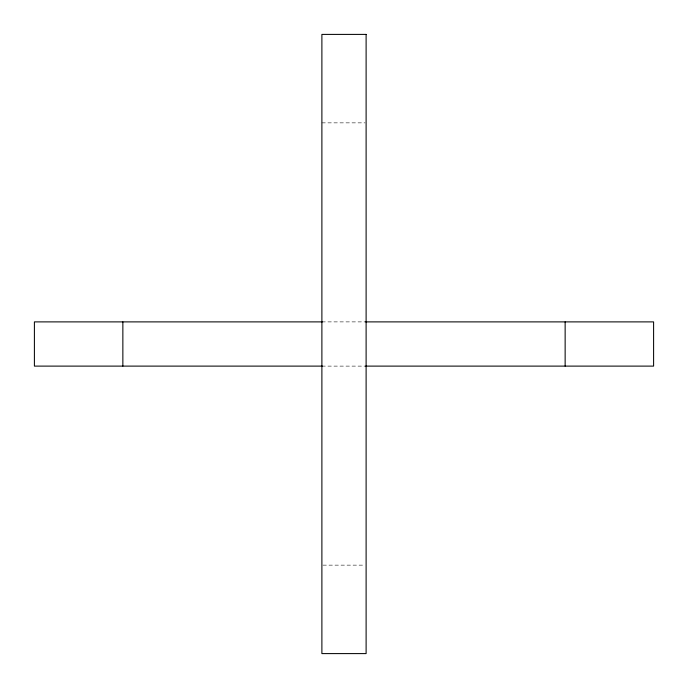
<?xml version="1.0" encoding="UTF-8"?>
<svg xmlns="http://www.w3.org/2000/svg" width="688" height="688" viewBox="0 0 688 688"><rect width="100%" height="100%" fill="white"/><g stroke="black" fill="none" stroke-linecap="round" stroke-linejoin="round"><path stroke-width="0.52" stroke-dasharray="3.44 2.58" d="M321.889 122.86L365.061 122.86M321.889 321.889L365.061 321.889M321.889 366.111L365.061 366.111M322.939 565.14L365.061 565.14"/><path stroke-width="1.03" d="M322.5 321.889L34.4 321.889L34.4 366.111L322.5 366.111M365.5 321.889L653.6 321.889L653.6 366.111L365.5 366.111M565.14 321.889L565.14 366.111M122.86 321.889L122.86 366.111M366.111 34.4L321.889 34.4L321.889 653.6L366.111 653.6L366.111 34.4"/></g></svg>
